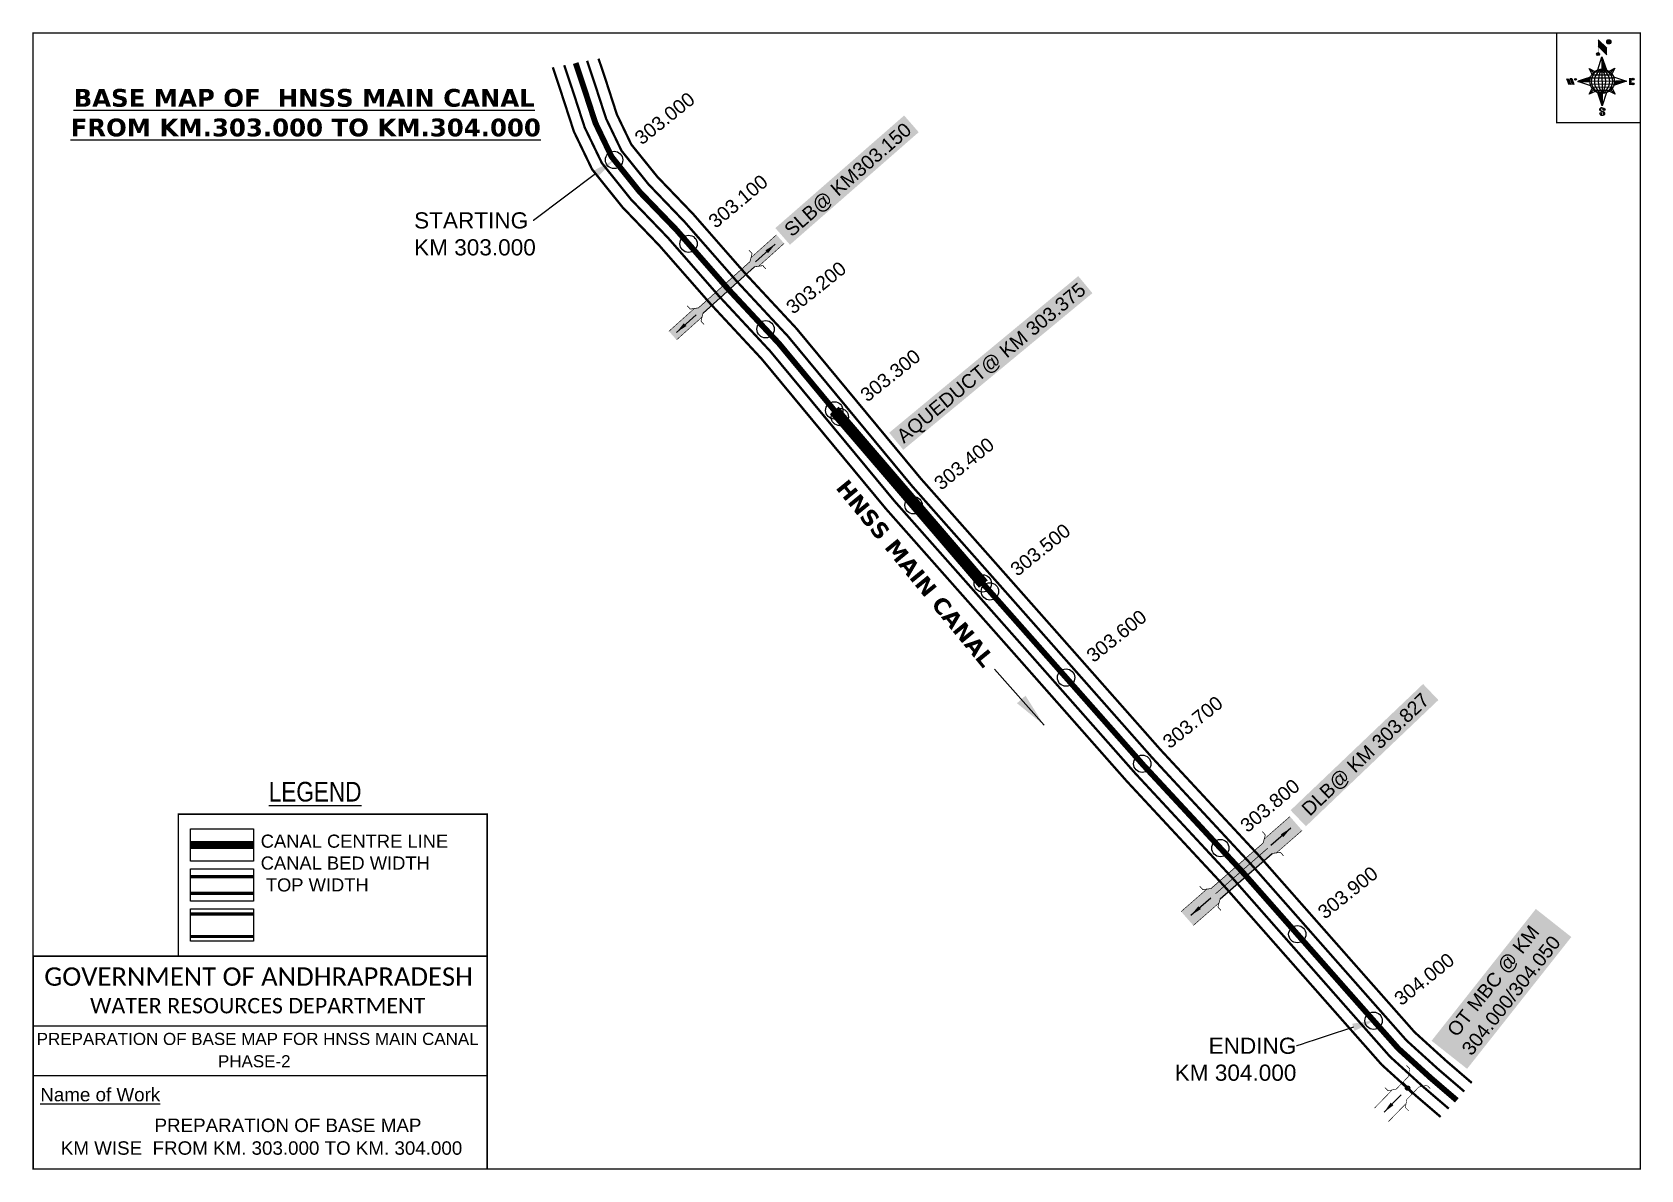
# Model space of a CAD drawing. Header units: inches. Extents: x 776427 to 777821, y 1576781 to 1577767.
import ezdxf
from ezdxf import colors
from ezdxf.entities.mleader import LeaderData, LeaderLine
from ezdxf.enums import TextEntityAlignment as Align
from ezdxf.math import Vec2, Vec3

# ---------------------------------------------------------------- set-up
doc = ezdxf.new("R2010")
doc.units = ezdxf.units.IN
doc.header["$LTSCALE"] = 15
doc.header["$MEASUREMENT"] = 0
doc.header["$PDMODE"] = 32
doc.header["$PDSIZE"] = 15
doc.linetypes.add('ACAD_ISO02W100', pattern=[15, 12, -3])
doc.linetypes.add('HIDDEN2', pattern=[0.1875, 0.125, -0.0625])
for name, color, linetype in [('AQUADUCT', 1, 'Continuous'), ('bord', 1, 'Continuous'), ('CANAL1', 7, 'Continuous'), ('CSMark', 72, 'Continuous'), ('DCBMS', 232, 'Continuous'), ('PAGE', 7, 'Continuous'), ('STRUCTURE', 5, 'Continuous'), ('TEXT', 6, 'Continuous')]:
    doc.layers.add(name, color=color, linetype=linetype)
doc.styles.add('ARIALN', font='ARIALN.TTF')
doc.styles.get("Standard").update_dxf_attribs({"font": 'arial.ttf'})
doc.dimstyles.get("Standard").update_dxf_attribs({"dimtxt": 20, "dimasz": 0.18, "dimexe": 0.18, "dimexo": 0.0625, "dimgap": 0.09, "dimtad": 0, "dimtih": 1, "dimtoh": 1, "dimdec": 4, "dimzin": 0, "dimdsep": 46, "dimtxsty": 'Standard', "dimcen": 0.09, "dimadec": 0, "dimazin": 0, "dimtfac": 1, "dimtdec": 4, "dimtofl": 0, "dimtmove": 0, "dimatfit": 3, "dimfxl": 1, "dimtolj": 1, "dimtzin": 0, "dimarcsym": 0})
pattern_1 = [(267.297113149, (-8720374.938, 50637915.138), (10.5367255337, -0.497431438), [])]
pattern_2 = [(357.297113149, (-8720374.938, 50637915.138), (0.497431438, 10.5367255337), [])]

# ---------------------------------------------------------------- blocks, each defined once
blk = doc.blocks.new('*X26')
at = {"color": 0, "linetype": 'Continuous'}
for p, q in [((6321.6, 240.5), (6322.3, 241.2)), ((6321.6, 240.3), (6322.3, 241)), ((6321.6, 240.1), (6322.3, 240.8)), ((6321.6, 239.9), (6322.4, 240.7)), ((6321.6, 239.8), (6322.4, 240.6)), ((6321.6, 239.6), (6322.5, 240.5)), ((6321.6, 239.4), (6322.5, 240.3)), ((6321.6, 239.2), (6322.6, 240.2)), ((6321.7, 239.1), (6322.6, 240.1)), ((6321.8, 240.8), (6322.4, 241.4)), ((6321.8, 239), (6322.7, 240)), ((6321.8, 239), (6322.8, 239.9)), ((6321.9, 238.9), (6322.9, 239.8)), ((6322, 238.8), (6323, 239.7)), ((6322.1, 241.3), (6322.4, 241.6)), ((6322.1, 238.7), (6323.1, 239.6)), ((6322.2, 238.6), (6323.1, 239.6)), ((6322.3, 238.5), (6323.2, 239.5)), ((6322.4, 238.5), (6323.3, 239.4)), ((6322.5, 238.4), (6323.4, 239.3)), ((6322.7, 238.4), (6323.6, 239.3)), ((6322.8, 238.3), (6323.7, 239.2)), ((6322.9, 238.3), (6323.8, 239.1)), ((6323.1, 238.2), (6323.9, 239.1)), ((6323.2, 238.2), (6324, 239)), ((6323.3, 238.2), (6324.2, 239)), ((6323.5, 238.1), (6324.3, 238.9)), ((6323.7, 238.1), (6324.4, 238.9)), ((6323.8, 238.1), (6324.6, 238.8)), ((6324.1, 238.2), (6324.7, 238.8)), ((6324.3, 238.3), (6324.9, 238.8)), ((6324.6, 238.3), (6325.1, 238.8)), ((6324.8, 238.4), (6325.2, 238.8)), ((6325.1, 238.5), (6325.4, 238.8)), ((6325.4, 238.6), (6325.6, 238.8))]:
    blk.add_line(p, q, dxfattribs=at)
blk = doc.blocks.new('*X25')
at = {"color": 0, "linetype": 'Continuous'}
for p, q in [((6324.4, 240.3), (6324.5, 240.4)), ((6324.6, 240.3), (6324.8, 240.5)), ((6324.7, 240.2), (6325, 240.5)), ((6324.8, 240.2), (6325.2, 240.6)), ((6325, 240.1), (6325.5, 240.6)), ((6325.1, 240.1), (6325.6, 240.6)), ((6325.2, 240), (6325.8, 240.6)), ((6325.3, 240), (6326, 240.6)), ((6325.4, 239.9), (6326.1, 240.6)), ((6325.5, 239.8), (6326.2, 240.5)), ((6325.6, 239.8), (6326.3, 240.5)), ((6325.7, 239.7), (6326.5, 240.4)), ((6325.9, 239.6), (6326.6, 240.3)), ((6326, 239.5), (6326.7, 240.3)), ((6326, 239.4), (6326.8, 240.2)), ((6326.1, 239.3), (6327, 240.2)), ((6326.2, 239.3), (6327.1, 240.1)), ((6326.3, 239.2), (6327.1, 240)), ((6326.4, 239.1), (6327.2, 239.9)), ((6326.5, 239), (6327.3, 239.8)), ((6326.5, 238.9), (6327.4, 239.7)), ((6326.6, 238.8), (6327.5, 239.6)), ((6326.7, 238.7), (6327.5, 239.5)), ((6326.8, 238.6), (6327.6, 239.4)), ((6326.8, 238.5), (6327.7, 239.3)), ((6326.8, 236.5), (6327.4, 237)), ((6326.9, 238.3), (6327.8, 239.2)), ((6326.9, 238.2), (6327.9, 239.1)), ((6326.9, 236.8), (6327.6, 237.4)), ((6327, 238.1), (6327.8, 239)), ((6327, 237.9), (6327.8, 238.8)), ((6327, 237.8), (6327.8, 238.6)), ((6327, 237.6), (6327.8, 238.4)), ((6327, 237.4), (6327.8, 238.2)), ((6327, 237.3), (6327.8, 238)), ((6327, 237.1), (6327.8, 237.9))]:
    blk.add_line(p, q, dxfattribs=at)
blk = doc.blocks.new('H')
at = {"layer": 'bord', "extrusion": (0.000427885, 0.004792, 0.999988)}
h = blk.add_hatch(dxfattribs=at)
h.set_pattern_fill('LINE', color=8, scale=84.387686, angle=-2.7029, style=0)
h.set_pattern_definition(pattern_2)
h.paths.add_polyline_path([(-492, 786, -0.090992), (-448, 775), (-486, 912)])
h = blk.add_hatch(dxfattribs=at)
h.set_pattern_fill('LINE', color=8, scale=84.387686, angle=-92.7029, style=0)
h.set_pattern_definition(pattern_1)
h.paths.add_polyline_path([(-625, 665, -0.090992), (-615, 710), (-751, 671)])
h = blk.add_hatch(dxfattribs=at)
h.set_pattern_fill('LINE', color=8, scale=84.387686, angle=-2.7029, style=0)
h.set_pattern_definition(pattern_2)
h.paths.add_polyline_path([(-504, 533, -0.090992), (-549, 543), (-510, 406)])
h = blk.add_hatch(dxfattribs=at)
h.set_pattern_fill('LINE', color=8, scale=84.387686, angle=-92.7029, style=0)
h.set_pattern_definition(pattern_1)
h.paths.add_polyline_path([(-246, 647), (-372, 653, -0.090992), (-382, 609)])
for p, q in [((-519, 1020, -1217), (-435, 927, -1216)), ((-516, 1087, -1217), (-432, 994, -1217)), ((-538, 774, -1216), (-487, 906, -1216)), ((-487, 906, -1216), (-493, 780, -1216)), ((-487, 906, -1216), (-448, 769, -1216)), ((-865, 701, -1215), (-847, 638, -1215)), ((-847, 700, -1215), (-829, 637, -1215)), ((-829, 699, -1215), (-811, 636, -1215)), ((-829, 699, -1215), (-811, 698, -1215)), ((-811, 698, -1215), (-794, 635, -1215)), ((-752, 665, -1215), (-615, 704, -1215)), ((-627, 794, -1216), (-567, 760, -1216)), ((-627, 794, -1216), (-584, 747, -1215)), ((-599, 731, -1215), (-627, 794, -1216)), ((-421, 753, -1216), (-359, 781, -1216)), ((-359, 781, -1216), (-405, 739, -1216)), ((-359, 781, -1216), (-392, 721, -1215)), ((-379, 693, -1215), (-246, 641, -1215)), ((-213, 669, -1215), (-217, 601, -1215)), ((-752, 665, -1215), (-625, 659, -1215)), ((-619, 614, -1215), (-752, 665, -1215)), ((-639, 526, -1214), (-606, 585, -1215)), ((-639, 526, -1214), (-593, 568, -1215)), ((-577, 553, -1215), (-639, 526, -1214)), ((-511, 400, -1214), (-549, 537, -1214)), ((-460, 533, -1215), (-511, 400, -1214)), ((-505, 527, -1214), (-511, 400, -1214)), ((-371, 513, -1214), (-431, 546, -1215)), ((-371, 513, -1214), (-414, 560, -1215)), ((-399, 576, -1215), (-371, 513, -1214)), ((-246, 641, -1215), (-383, 603, -1215)), ((-373, 647, -1215), (-246, 641, -1215)), ((-197, 600, -1215), (-194, 668, -1215))]:
    blk.add_line(p, q, dxfattribs=at)
at = {"layer": 'bord', "color": 8, "linetype": 'ByBlock', "extrusion": (0.000427885, 0.004792, 0.999988)}
for p, q in [((-375, 679, -1215), (-620, 691, -1215)), ((-386, 711, -1215), (-605, 722, -1215)), ((-411, 744, -1216), (-578, 752, -1216)), ((-493, 780, -1216), (-505, 527, -1214)), ((-373, 647, -1215), (-625, 659, -1215)), ((-378, 616, -1215), (-623, 628, -1215)), ((-392, 585, -1215), (-611, 595, -1215)), ((-420, 555, -1215), (-587, 562, -1215))]:
    blk.add_line(p, q, dxfattribs=at)
at = {"layer": 'bord', "extrusion": (0.000427885, 0.004792, 0.999988), "elevation": -1212}
for points, const_width in [([(-522, 960), (-516, 1093)], 1.61), ([(-434, 933), (-428, 1066)], 1.61), ([(-870, 707), (-846, 706)], 0.642), ([(-829, 643), (-821, 678)], 0.642), ([(-793, 641), (-782, 694)], 0.642), ([(-223, 676), (-174, 673)], 0.706), ([(-829, 643), (-855, 644)], 0.642), ([(-811, 642), (-784, 641)], 0.642), ([(-177, 605), (-226, 607)], 0.706), ([(-195, 645), (-185, 644)], 0.706)]:
    blk.add_lwpolyline(points, dxfattribs=dict(at, const_width=const_width))
for points, const_width in [([(-414, 1073, 1), (-398, 1058, 1)], 22.3), ([(-530, 950, 1), (-520, 939, 1)], 14.8), ([(-776, 697, 1), (-769, 690, 1)], 8.9), ([(-180, 618, 1), (-173, 611, 1)], 9.79), ([(-178, 667, 1), (-171, 660, 1)], 9.79), ([(-490, 362, 1), (-498, 369, 1)], 11.1), ([(-525, 322, 1), (-533, 329, 1)], 11.1)]:
    blk.add_lwpolyline(points, format="xyb", close=True, dxfattribs=dict(at, const_width=const_width))
for points in [[(-537, 317), (-531, 310), (-520, 307), (-505, 307), (-494, 310), (-486, 318), (-487, 326), (-491, 333), (-494, 336), (-503, 341), (-522, 347), (-530, 352), (-534, 355), (-537, 363), (-537, 373), (-530, 381), (-520, 384), (-504, 384), (-493, 380), (-487, 373)], [(-522, 348), (-526, 354), (-528, 361), (-528, 371), (-526, 375), (-521, 381), (-515, 384)], [(-505, 307), (-499, 312), (-497, 319), (-497, 327), (-501, 335), (-509, 343)]]:
    blk.add_lwpolyline(points, dxfattribs=at)
at = {"layer": 'bord', "extrusion": (0.000427885, 0.004792, 0.999988)}
for centre, radius in [((-406, 1065, -1212), 22.3), ((-525, 944, -1212), 14.8), ((-773, 694, -1212), 8.9), ((-498, 659, -1212), 127), ((-177, 615, -1212), 9.79), ((-174, 663, -1212), 9.79), ((-494, 365, -1212), 11.1), ((-529, 325, -1212), 11.1)]:
    blk.add_circle(centre, radius, dxfattribs=at)
at = {"layer": 'bord', "color": 8, "linetype": 'ByBlock', "extrusion": (0.000427885, 0.004792, 0.999988)}
for centre, radius, start, end in [((-482, 658, -1212), 128, 94.9254, 259.6691), ((-437, 656, -1212), 141, 113.2864, 241.308), ((-316, 651, -1212), 222, 142.5892, 212.0053), ((-560, 662, -1212), 141, 293.2864, 61.308), ((-681, 668, -1212), 222, 322.5892, 32.0053), ((-515, 660, -1212), 128, 274.9254, 79.6691)]:
    blk.add_arc(centre, radius, start, end, dxfattribs=at)
at = {"layer": 'bord', "extrusion": (0.000427885, 0.004792, 0.999988)}
for points in [[(-516, 1093, -1212), (-431, 1000, -1212), (-519, 1026, -1212), (-434, 933, -1212)], [(-864, 707, -1212), (-846, 706, -1212), (-846, 644, -1212), (-829, 643, -1212)], [(-829, 705, -1212), (-811, 704, -1212), (-811, 642, -1212), (-793, 641, -1212)], [(-193, 674, -1212), (-197, 606, -1212), (-213, 675, -1212), (-216, 607, -1212)]]:
    blk.add_solid(points, dxfattribs=at)
at = {"layer": 'bord', "extrusion": (0.000427885, 0.004792, 0.999988), "xscale": 7.977342409717546, "yscale": 7.977342408231451, "zscale": 7.977342408476333, "rotation": 138.0840426661453}
for name, p in [('*X25', (38301, -31929, -1212)), ('*X26', (38314, -31951, -1212))]:
    blk.add_blockref(name, p, dxfattribs=at)
blk = doc.blocks.new('SLB')
at = {"layer": 'STRUCTURE'}
h = blk.add_hatch(dxfattribs=at)
h.set_pattern_fill('DOTS', color=6, scale=20, angle=320.3722, style=0)
h.set_pattern_definition([(320.372247934, (-159.4327, -72.9564), (1.2786241598, 0.5641323054), [0, -1.25])])
h.paths.add_polyline_path([(769699.5, 1706871.1), (769699.5, 1706861.1), (769729.1, 1706861.1), (769732.1, 1706863.1), (769792.1, 1706863.1), (769795.1, 1706861.1), (769824.7, 1706861.1), (769824.7, 1706871.1), (769795.1, 1706871.1), (769792.1, 1706869.1), (769732.1, 1706869.1), (769729.1, 1706871.1)])
at = {"layer": 'STRUCTURE', "color": 6, "const_width": 0.628}
for points in [[(769726.1, 1706877.1), (769726.1, 1706873.1), (769732.1, 1706869.1), (769792.1, 1706869.1), (769798.1, 1706873.1), (769798.1, 1706877.1)], [(769726.1, 1706855.1), (769726.1, 1706859.1), (769732.1, 1706863.1), (769792.1, 1706863.1), (769798.1, 1706859.1), (769798.1, 1706855.1)]]:
    blk.add_lwpolyline(points, dxfattribs=at)
at = {"layer": 'STRUCTURE', "color": 6, "linetype": 'ACAD_ISO02W100', "ltscale": 0.5, "const_width": 0.5}
for points in [[(769699.5, 1706871.1), (769729.1, 1706871.1)], [(769699.5, 1706861.1), (769729.1, 1706861.1)], [(769795.1, 1706871.1), (769824.7, 1706871.1)], [(769795.1, 1706861.1), (769824.7, 1706861.1)]]:
    blk.add_lwpolyline(points, dxfattribs=at)
at = {"layer": 'STRUCTURE', "color": 6}
blk.add_lwpolyline([(769732.1, 1706863.1), (769792.1, 1706863.1)], dxfattribs=at)
blk.add_lwpolyline([(769732.1, 1706863.1), (769792.1, 1706863.1)], dxfattribs=at)
at = {"layer": 'STRUCTURE', "color": 0}
blk.add_circle((769762.1, 1706866.1), 1.24, dxfattribs=at)
for points in [[(769703.8, 1706866), (769726.7, 1706866)], [(769818.6, 1706865.8), (769795.7, 1706865.8)]]:
    blk.add_leader(points, dimstyle='Standard', override={"dimasz": 10, "dimgap": 0.09, "dimtad": 0}, dxfattribs=at)
blk = doc.blocks.new('DLB')
at = {"layer": 'STRUCTURE'}
h = blk.add_hatch(dxfattribs=at)
h.set_pattern_fill('DOTS', color=6, scale=20, angle=320.37224793, style=0)
h.paths.add_polyline_path([(769699.5, 1706950), (769699.5, 1706934), (769729.1, 1706934), (769732.1, 1706936), (769792.1, 1706936), (769795.1, 1706934), (769824.7, 1706934), (769824.7, 1706950), (769795.1, 1706950), (769792.1, 1706948), (769732.1, 1706948), (769729.1, 1706950)])
at = {"layer": 'STRUCTURE', "color": 6, "const_width": 0.628}
for points in [[(769726.1, 1706956), (769726.1, 1706952), (769732.1, 1706948), (769792.1, 1706948), (769798.1, 1706952), (769798.1, 1706956)], [(769732.1, 1706942), (769792.1, 1706942)], [(769726.1, 1706928), (769726.1, 1706932), (769732.1, 1706936), (769792.1, 1706936), (769798.1, 1706932), (769798.1, 1706928)]]:
    blk.add_lwpolyline(points, dxfattribs=at)
at = {"layer": 'STRUCTURE', "color": 6, "linetype": 'ACAD_ISO02W100', "ltscale": 0.5, "const_width": 0.5}
for points in [[(769699.5, 1706950), (769729.1, 1706950)], [(769795.1, 1706950), (769824.7, 1706950)], [(769699.5, 1706934), (769729.1, 1706934)], [(769795.1, 1706934), (769824.7, 1706934)]]:
    blk.add_lwpolyline(points, dxfattribs=at)
at = {"layer": 'STRUCTURE', "color": 6}
blk.add_lwpolyline([(769732.1, 1706936), (769792.1, 1706936)], dxfattribs=at)
blk.add_lwpolyline([(769732.1, 1706936), (769792.1, 1706936)], dxfattribs=at)
at = {"layer": 'STRUCTURE', "color": 0}
blk.add_circle((769762.1, 1706942), 1.8, dxfattribs=at)
for points in [[(769703.8, 1706942), (769726.7, 1706942)], [(769818.6, 1706942), (769795.7, 1706942)]]:
    blk.add_leader(points, dimstyle='Standard', override={"dimasz": 10, "dimgap": 0.09, "dimtad": 0}, dxfattribs=at)
blk = doc.blocks.new('OT')
at = {"layer": 'STRUCTURE', "color": 190}
for points, const_width in [([(769751.4, 1706595.8), (769729.4, 1706595.8)], 0.5), ([(769775.2, 1706601.8), (769775.2, 1706597.8), (769769.2, 1706593.8), (769761.8, 1706593.8), (769754.4, 1706593.8), (769748.4, 1706597.8), (769748.4, 1706601.8)], 0.5), ([(769761.8, 1706593.8), (769761.8, 1706581)], 2.5), ([(769748.4, 1706573), (769748.4, 1706577), (769754.4, 1706581), (769761.8, 1706581), (769761.8, 1706581), (769761.8, 1706581), (769769.2, 1706581), (769775.2, 1706577), (769775.2, 1706573)], 0.5), ([(769751.4, 1706579), (769729.4, 1706579)], 0.5)]:
    blk.add_lwpolyline(points, dxfattribs=dict(at, const_width=const_width))
at = {"layer": 'STRUCTURE', "color": 0}
blk.add_circle((769761.8, 1706587.4), 1.87, dxfattribs=at)
blk.add_leader([(769732.6, 1706587.4), (769753.8, 1706587.4)], dimstyle='Standard', override={"dimasz": 10, "dimgap": 0.09, "dimtad": 0}, dxfattribs=at)

msp = doc.modelspace()

# ---------------------------------------------------------------- linework, layer by layer
at = {"layer": 'CANAL1', "color": 5, "const_width": 2}
for points in [[(776908.1, 1577742.1), (776914.2, 1577723.9), (776924.6, 1577691.9), (776937.9, 1577664.2), (776961.4, 1577635), (776992.7, 1577602.4), (777037, 1577551.9), (777082.1, 1577503.4), (777189.7, 1577373.5), (777306.3, 1577241.7), (777397.7, 1577138.2), (777482.6, 1577046.7), (777578.3, 1576938.2), (777618.1, 1576893.1), (777645.8, 1576868), (777668.2, 1576848.8)], [(776888.3, 1577738.3), (776895.2, 1577717.7), (776906, 1577684.4), (776920.9, 1577653.5), (776946.3, 1577621.8), (776978, 1577588.9), (777022.1, 1577538.5), (777067, 1577490.2), (777174.5, 1577360.5), (777291.3, 1577228.5), (777382.9, 1577124.8), (777467.8, 1577033.3), (777563.3, 1576924.9), (777603.8, 1576879.1), (777632.5, 1576853), (777654.7, 1576834)]]:
    msp.add_lwpolyline(points, dxfattribs=at)
at = {"layer": 'CANAL1', "color": 200, "const_width": 2}
for points in [[(776918, 1577744), (776923.7, 1577727.1), (776933.9, 1577695.6), (776946.4, 1577669.6), (776968.9, 1577641.7), (777000.1, 1577609.2), (777044.4, 1577558.6), (777089.6, 1577510), (777197.3, 1577380), (777313.8, 1577248.3), (777405.1, 1577144.9), (777490.1, 1577053.4), (777585.8, 1576944.8), (777625.2, 1576900.2), (777652.4, 1576875.5), (777674.7, 1576856.3)], [(776878.4, 1577736.4), (776885.7, 1577714.5), (776896.7, 1577680.7), (776912.4, 1577648.1), (776938.8, 1577615.2), (776970.6, 1577582.1), (777014.7, 1577531.8), (777059.5, 1577483.6), (777166.9, 1577354), (777283.9, 1577221.8), (777375.5, 1577118), (777460.4, 1577026.6), (777555.8, 1576918.3), (777596.7, 1576872), (777625.9, 1576845.5), (777647.7, 1576826.8)]]:
    msp.add_lwpolyline(points, dxfattribs=at)
at = {"layer": 'CANAL1', "color": 1, "linetype": 'HIDDEN2', "ltscale": 8, "const_width": 5}
msp.add_lwpolyline([(776898.2, 1577740.2), (776904.7, 1577720.8), (776915.3, 1577688.2), (776929.4, 1577658.9), (776953.8, 1577628.4), (776985.4, 1577595.7), (776996, 1577583.5), (777029.5, 1577545.2), (777074.6, 1577496.8), (777182.1, 1577367), (777298.8, 1577235.1), (777390.3, 1577131.5), (777456.8, 1577059.8), (777475.2, 1577040), (777570.8, 1576931.5), (777611, 1576886.1), (777639.2, 1576860.5), (777661.7, 1576841.2)], dxfattribs=at)
at = {"layer": 'CANAL1', "color": 1, "linetype": 'HIDDEN2', "ltscale": 100, "const_width": 7.11, "elevation": -0.4}
msp.add_lwpolyline([(776618.9, 1577062.5), (776564.4, 1577062.5)], dxfattribs=at)
at = {"layer": 'CANAL1', "color": 5, "const_width": 2.84, "elevation": -0.4}
for points in [[(776618.9, 1577035), (776564.4, 1577035)], [(776618.9, 1577020.7), (776564.4, 1577020.7)]]:
    msp.add_lwpolyline(points, dxfattribs=at)
at = {"layer": 'CANAL1', "color": 200, "const_width": 2.84, "elevation": -0.4}
for points in [[(776618.9, 1577002.7), (776564.4, 1577002.7)], [(776618.9, 1576983.2), (776564.4, 1576983.2)]]:
    msp.add_lwpolyline(points, dxfattribs=at)
at = {"layer": 'CSMark', "color": 3}
for p in [(776931.5, 1577656.2), (776996, 1577583.5), (777062.8, 1577509.5), (777127.1, 1577433.4), (777191, 1577356.9), (777257.1, 1577282.3), (777323.1, 1577207.6), (777389.1, 1577132.9), (777456.8, 1577059.8), (777523.5, 1576985.2), (777589.6, 1576910.2)]:
    msp.add_point(p, dxfattribs=at)
at = {"layer": 'CSMark'}
for p in [(777122.3, 1577439.1), (777250.9, 1577289.2)]:
    msp.add_point(p, dxfattribs=at)
at = {"layer": 'PAGE', "const_width": 1.18}
msp.add_lwpolyline([(776428, 1576781.7), (777820.6, 1576781.7), (777820.6, 1577766.3), (776428, 1577766.3), (776428, 1576781.7)], dxfattribs=at)
at = {"layer": 'PAGE'}
for points, const_width in [([(777820.6, 1577766.3), (777748.2, 1577766.3), (777748.2, 1577688.4), (777820.6, 1577688.4)], 1.18), ([(776553.9, 1577089.1), (776821.5, 1577089.1), (776821.5, 1576966.1), (776553.9, 1576966.1)], 1.42), ([(776428, 1576966.1), (776821.5, 1576966.1), (776821.5, 1576781.7), (776428, 1576781.7)], 1.42)]:
    msp.add_lwpolyline(points, close=True, dxfattribs=dict(at, const_width=const_width))
at = {"layer": 'PAGE', "elevation": -0.4}
for points in [[(776564.4, 1577076.5), (776618.9, 1577076.5), (776618.9, 1577048.6), (776564.4, 1577048.6)], [(776564.4, 1577041.8), (776618.9, 1577041.8), (776618.9, 1577013.9), (776564.4, 1577013.9)], [(776564.4, 1577007.1), (776618.9, 1577007.1), (776618.9, 1576979.2), (776564.4, 1576979.2)]]:
    msp.add_lwpolyline(points, close=True, dxfattribs=at)
at = {"layer": 'PAGE'}
for points in [[(776428, 1576905.7), (776821.5, 1576905.7)], [(776428, 1576862.6), (776821.5, 1576862.6)]]:
    msp.add_lwpolyline(points, dxfattribs=at)
at = {"layer": 'STRUCTURE', "color": 6, "const_width": 10}
msp.add_lwpolyline([(777122.3, 1577439.1), (777251.5, 1577288.6)], dxfattribs=at)

# ---------------------------------------------------------------- block references
at = {"layer": 'AQUADUCT', "color": 1, "xscale": 0.08335754611902582, "yscale": 0.0833575461595392, "zscale": 0.08335754611167809, "rotation": 3.078330607406166}
msp.add_blockref('H', (777832, 1577672.2, 101.2), dxfattribs=at)
at = {"layer": 'STRUCTURE', "color": 0}
for name, p, rotation in [('SLB', (1343846.6, -207011.1), 41.89549719098859), ('DLB', (1320683.6, -214916.9), 41.13745291861704), ('OT', (1465205.5, -164469.1), 45.8252336036926)]:
    msp.add_blockref(name, p, dxfattribs=dict(at, rotation=rotation))

# ---------------------------------------------------------------- texts
at = {"layer": 'CANAL1', "insert": (777133.2, 1577381.4), "char_height": 14, "width": 205.129, "attachment_point": 1, "rotation": 309.3288}
msp.add_mtext('\\pi0.96322;{\\fVerdana|b1|i0|c0|p34;HNSS MAIN CANAL}', dxfattribs=at)
at = {"layer": 'CSMark', "color": 1}
for s, rotation, p in [('303.000', 38.7652, (776951.7, 1577673.3)), ('303.100', 40.0045, (777015.7, 1577600.9)), ('303.200', 38.7652, (777082.9, 1577526.6)), ('303.300', 38.7652, (777147.2, 1577450.5)), ('303.400', 38.7652, (777211.1, 1577374)), ('303.500', 38.7652, (777277.2, 1577299.4)), ('303.600', 38.7652, (777343.2, 1577224.7)), ('303.700', 38.7652, (777409.2, 1577150)), ('303.800', 40.0045, (777476.5, 1577077.2)), ('303.900', 38.7652, (777543.6, 1577002.3)), ('304.000', 38.7652, (777609.8, 1576927.3))]:
    msp.add_text(s, height=12, rotation=rotation, dxfattribs=at).set_placement(p, align=Align.MIDDLE_LEFT)
at = {"layer": 'PAGE', "extrusion": (0.000201441, 0.004807, 0.999988), "style": 'ARIALN'}
msp.add_text('%%ULEGEND', height=17.06, rotation=359.9999, dxfattribs=at).set_placement((776672.4, 1577089.7, 7737.3), align=Align.MIDDLE)
at = {"layer": 'PAGE', "extrusion": (0.000201441, 0.004807, 0.999988)}
for s, height, p in [('PREPARATION OF BASE MAP FOR HNSS MAIN CANAL', 10.519, (776431.2, 1576870.2, 7736.2)), ('%%UName of Work', 11.638, (776434.3, 1576821.4, 7734.7))]:
    msp.add_text(s, height=height, rotation=359.9999, dxfattribs=at).set_placement(p)
for s, height, p in [('PHASE-2', 10.52, (776619.7, 1576856.1, 7736.2)), ('PREPARATION OF BASE MAP', 11.638, (776648.9, 1576800.6, 7734.7)), ('KM WISE  FROM KM. 303.000 TO KM. 304.000', 11.638, (776626, 1576780.9, 7734.7))]:
    msp.add_text(s, height=height, rotation=359.9999, dxfattribs=at).set_placement(p, align=Align.MIDDLE_CENTER)
at = {"layer": 'PAGE', "extrusion": (0.000201441, 0.004807, 0.999988), "attachment_point": 1, "text_direction": (1, -1e-06, -0.000201)}
for s, insert, char_height, width in [('CANAL CENTRE LINE CANAL BED WIDTH {\\H2.3717x; }\\P TOP WIDTH{\\H1.9152x; }', (776625.3, 1577071.5, -0.4), 11.375, 200.161), ('\\pi4.252;{\\fCalibri|b0|i0|c0|p34;\\H1.3333x;GOVERNMENT OF ANDHRAPRADESH\\P\\pi43.928;\\H0.83998x;WATER RESOURCES DEPARTMENT}', (776433.5, 1576956.4, -1.6), 11.918, 380.682)]:
    msp.add_mtext(s, dxfattribs=dict(at, insert=insert, char_height=char_height, width=width))
at = {"layer": 'STRUCTURE', "color": 5, "char_height": 12, "attachment_point": 1, "bg_fill": 1, "box_fill_scale": 1.3, "bg_fill_color": 7, "bg_fill_true_color": 16777215, "bg_fill_transparency": 4390977}
for s, insert, width, rotation in [('\\pi1.7391;SLB@ KM303.150', (777076.3, 1577596.8), 141.028, 41.1618), ('\\pi0.06;AQUEDUCT@ KM 303.375', (777174.9, 1577419.3), 205.593, 39.64), ('\\pi4.3545;DLB@ KM 303.827', (777522.8, 1577092.5), 151.342, 43.629), ('\\pi11.927;OT MBC @ KM \\P\\pi7.0487;304.000/304.050', (777644.9, 1576893.4), 138.444, 51.6729)]:
    msp.add_mtext(s, dxfattribs=dict(at, insert=insert, width=width, rotation=rotation))
at = {"layer": 'TEXT', "color": 1, "insert": (776437.4, 1577717.7), "char_height": 15.404, "width": 450.058, "attachment_point": 1}
msp.add_mtext('\\pi25.778;{\\fVerdana|b1|i0|c0|p34;\\LBASE MAP OF  HNSS MAIN CANAL \\P\\pi23.181;FROM KM.303.000 TO KM.304.000}', dxfattribs=at)

# ---------------------------------------------------------------- leaders
at = {"layer": 'CANAL1'}
msp.add_leader([(777304.2, 1577166.2), (777261, 1577214.8)], dimstyle='Standard', override={"dimasz": 30, "dimgap": 0.09, "dimtad": 0}, dxfattribs=at)
at = {"layer": 'DCBMS', "color": 5}
ml = msp.add_multileader_mtext('Standard', dxfattribs=at)
ml.set_content('STARTING\\PKM 303.000', color=5)
ml.set_leader_properties()
ml.build(insert=Vec2(0, 0))
ml.multileader.update_dxf_attribs({"dogleg_length": 0.36, "arrow_head_size": 20})
ctx = ml.context
ctx.base_point, ctx.char_height, ctx.arrow_head_size, ctx.landing_gap_size, ctx.plane_origin = Vec3(776758.1, 1577603.6), 14, 20, 0.09, Vec3(776929, 1577676.4)
notes = []
notes.append((ctx, [(0, (1, 1, 0), (776861.7, 1577603.6), (-1, 0), 0.36, [(0, [(776931.3, 1577656.1)], 0, [])])]))
ctx.mtext.insert, ctx.mtext.flow_direction = Vec3(776758.2, 1577610.8), 5
for ctx, leaders in notes:
    for number, flags, end, landing, length, lines in leaders:
        leader = LeaderData()
        leader.index, (leader.has_last_leader_line, leader.has_dogleg_vector, leader.attachment_direction) = number, flags
        leader.last_leader_point, leader.dogleg_vector, leader.dogleg_length = Vec3(end), Vec3(landing), length
        for number, points, colour, breaks in lines:
            line = LeaderLine()
            line.index, line.vertices, line.color, line.breaks = number, Vec3.list(points), colors.encode_raw_color(colour), breaks
            leader.lines.append(line)
        ctx.leaders.append(leader)

# ---------------------------------------------------------------- next in the draw order: leaders
ml = msp.add_multileader_mtext('Standard', dxfattribs=at)
ml.set_content('ENDING \\PKM 304.000', color=5)
ml.set_leader_properties()
ml.build(insert=Vec2(0, 0))
ml.multileader.update_dxf_attribs({"dogleg_length": 0.36, "arrow_head_size": 20})
ctx = ml.context
ctx.base_point, ctx.char_height, ctx.arrow_head_size, ctx.landing_gap_size, ctx.plane_origin = Vec3(777419.5, 1576888.4), 14, 20, 0.09, Vec3(777563.2, 1577100.7)
ctx.text_align_type = 2
notes = []
notes.append((ctx, [(0, (1, 1, 0), (777523.1, 1576888.4), (-1, 0), 0.36, [(0, [(777591.1, 1576910.7)], 0, [])])]))
ctx.mtext.insert, ctx.mtext.width, ctx.mtext.alignment, ctx.mtext.flow_direction = Vec3(777522.7, 1576895.5), 109.049, 3, 5
ctx.mtext.has_bg_fill, ctx.mtext.bg_color, ctx.mtext.bg_scale_factor, ctx.mtext.bg_transparency, ctx.mtext.use_window_bg_color = 1, -1027028792, 1.5, 0, 1
for ctx, leaders in notes:
    for number, flags, end, landing, length, lines in leaders:
        leader = LeaderData()
        leader.index, (leader.has_last_leader_line, leader.has_dogleg_vector, leader.attachment_direction) = number, flags
        leader.last_leader_point, leader.dogleg_vector, leader.dogleg_length = Vec3(end), Vec3(landing), length
        for number, points, colour, breaks in lines:
            line = LeaderLine()
            line.index, line.vertices, line.color, line.breaks = number, Vec3.list(points), colors.encode_raw_color(colour), breaks
            leader.lines.append(line)
        ctx.leaders.append(leader)

doc.saveas('drawing.dxf')
